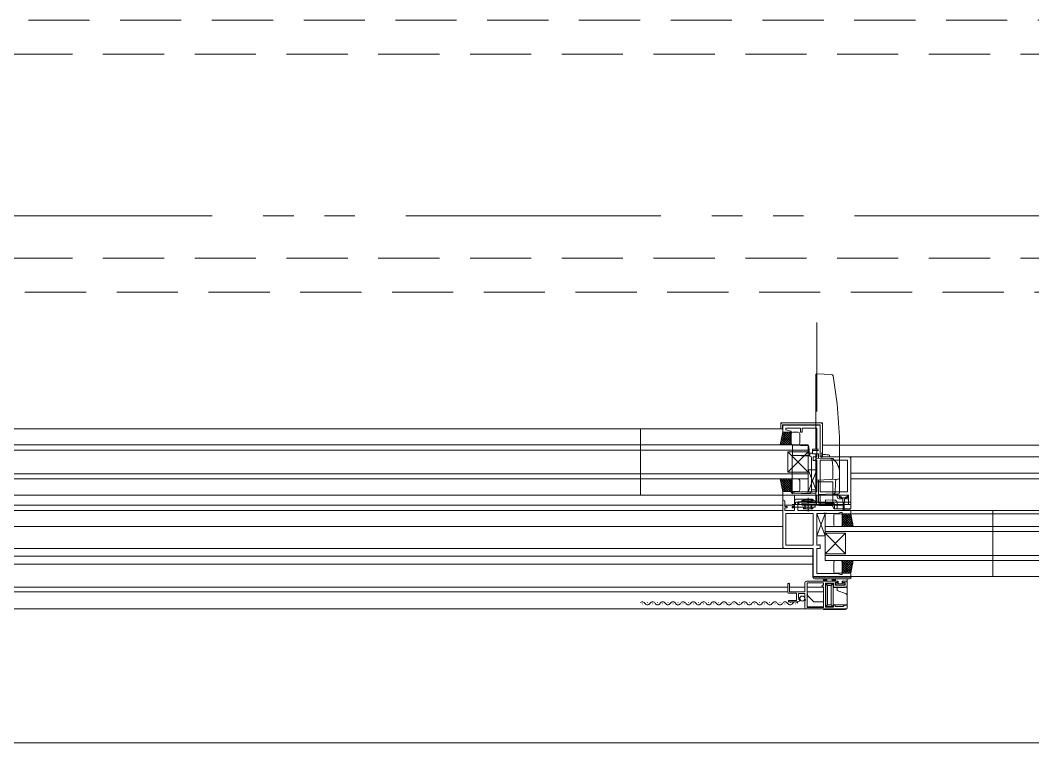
# Model space of a CAD drawing. Units: millimetres at full size. Extents: x -12803 to 120774, y -9413 to 101127.
# Drawn here: x 112151 to 112746, y 6691 to 7116 of the extents above; entities that cross this region are included whole.
import ezdxf

# ---------------------------------------------------------------- set-up
doc = ezdxf.new("R2010")
doc.units = ezdxf.units.MM
doc.header["$LTSCALE"] = 30
doc.linetypes.add('DASHED1', pattern=[1.8, 1.2, -0.6])
doc.linetypes.add('DOUBLE_CHAIN1', pattern=[8.8, 5, -1, 0.6, -0.6, 0.6, -1])
doc.layers.add('0-0_NoName', color=7, linetype='Continuous')
doc.layers.add('2-0_通芯', color=7, linetype='DOUBLE_CHAIN1', lineweight=15)
doc.layers.add('2-A_建具', color=7, linetype='Continuous', lineweight=15)

# ---------------------------------------------------------------- blocks, each defined once
blk = doc.blocks.new('グループ部品-732')
at = {"layer": '2-0_通芯'}
blk.add_line((74361.66, 7001.41), (120774.36, 7001.41), dxfattribs=at)
at = {"layer": '2-A_建具', "linetype": 'DASHED1'}
for p, q in [((111777.46, 7116.41), (113130.22, 7116.41)), ((113639.36, 7096.41), (111599.36, 7096.41)), ((113639.36, 6976.41), (111599.36, 6976.41)), ((113107.46, 6956.41), (111752.42, 6956.41))]:
    blk.add_line(p, q, dxfattribs=at)
at = {"layer": '2-A_建具'}
for p, q in [((112619.36, 6886.26), (112619.36, 6938.63)), ((112618.86, 6907.9), (112618.86, 6864.04)), ((112628.05, 6908.1), (112619.37, 6908.4)), ((112599.36, 6876.11), (111764.36, 6876.11)), ((112515.76, 6876.11), (112515.76, 6837.11)), ((112598.16, 6879.51), (112622.86, 6879.51)), ((112598.16, 6879.51), (112598.16, 6876.11)), ((112599.36, 6877.81), (112599.36, 6874.61)), ((112620.86, 6878.31), (112599.86, 6878.31)), ((112622.86, 6879.51), (112622.86, 6859.51)), ((112599.36, 6874.11), (112597.86, 6866.61)), ((112604.36, 6872.92), (112598.04, 6866.61)), ((112604.13, 6874.11), (112598.16, 6868.15)), ((112602.71, 6874.11), (112598.52, 6869.91)), ((112602.08, 6866.61), (112598.56, 6870.13)), ((112603.5, 6866.61), (112598.8, 6871.31)), ((112601.3, 6874.11), (112598.87, 6871.68)), ((112604.36, 6867.17), (112599.03, 6872.49)), ((112599.89, 6874.11), (112599.22, 6873.45)), ((112604.36, 6868.58), (112599.27, 6873.67)), ((112604.36, 6874.11), (112599.36, 6874.11)), ((112604.36, 6871.51), (112599.46, 6866.61)), ((112604.36, 6869.99), (112600.24, 6874.11)), ((112604.36, 6870.1), (112600.87, 6866.61)), ((112604.36, 6871.41), (112601.66, 6874.11)), ((112604.36, 6872.82), (112603.07, 6874.11)), ((112604.36, 6866.61), (112604.36, 6874.11)), ((112604.36, 6873.11), (112604.36, 6867.61)), ((112608.36, 6874.11), (112605.36, 6874.11)), ((112609.36, 6867.61), (112609.36, 6873.11)), ((112614.36, 6866.61), (111749.36, 6866.61)), ((112599.26, 6866.61), (112598.09, 6867.78)), ((112600.67, 6866.61), (112598.33, 6868.95)), ((112604.36, 6868.68), (112602.29, 6866.61)), ((112604.36, 6867.27), (112603.7, 6866.61)), ((112605.36, 6866.61), (112608.36, 6866.61)), ((112614.22, 6866.1), (112605.47, 6866.41)), ((112614.36, 6839.04), (112614.36, 6866.61)), ((112614.7, 6865.65), (112615.16, 6860.42)), ((112620.36, 6864.04), (112616.96, 6864.04)), ((112616.96, 6861.43), (112616.96, 6864.04)), ((112622.86, 6866.41), (113574.36, 6866.41)), ((112614.36, 6863.61), (111749.36, 6863.61)), ((112602.36, 6862.61), (112614.36, 6862.61)), ((112602.36, 6862.61), (112614.36, 6850.61)), ((112602.36, 6850.61), (112614.36, 6862.61)), ((112602.36, 6862.61), (112602.36, 6850.61)), ((112616.96, 6861.81), (112615.39, 6861.84)), ((112616.36, 6859.07), (112616.36, 6839.3)), ((112620.36, 6863.37), (112616.96, 6863.37)), ((112616.96, 6861.43), (112620.36, 6861.43)), ((112618.86, 6832.92), (112618.86, 6861.29)), ((112618.86, 6856.92), (112619.09, 6858.47)), ((112619.6, 6858.9), (112628.45, 6858.59)), ((112620.36, 6861.43), (112620.36, 6858.87)), ((112622.36, 6862.09), (112622.36, 6858.8)), ((112626.86, 6860.36), (112626.86, 6859.51)), ((112632.86, 6863.02), (112632.86, 6838.68)), ((112639.36, 6859.51), (112639.36, 6828.92)), ((112619.36, 6852.04), (112614.36, 6852.04)), ((112619.36, 6852.04), (112614.36, 6839.04)), ((112619.36, 6839.04), (112614.36, 6852.04)), ((112614.36, 6849.61), (111749.36, 6849.61)), ((112614.36, 6846.61), (111749.36, 6846.61)), ((112599.36, 6839.11), (112597.86, 6846.61)), ((112604.36, 6840.3), (112598.04, 6846.61)), ((112599.26, 6846.61), (112598.09, 6845.44)), ((112600.67, 6846.61), (112598.33, 6844.27)), ((112602.08, 6846.61), (112598.56, 6843.09)), ((112603.5, 6846.61), (112598.8, 6841.91)), ((112604.36, 6846.05), (112599.03, 6840.73)), ((112604.36, 6841.71), (112599.46, 6846.61)), ((112604.36, 6843.12), (112600.87, 6846.61)), ((112604.36, 6844.54), (112602.29, 6846.61)), ((112614.36, 6850.61), (112602.36, 6850.61)), ((112604.36, 6845.95), (112603.7, 6846.61)), ((112604.36, 6846.61), (112604.36, 6838.41)), ((112605.36, 6846.61), (112608.36, 6846.61)), ((112631.89, 6846.38), (112619.37, 6845.94)), ((112620.36, 6845.97), (112620.36, 6832.42)), ((112628.86, 6849.92), (112628.86, 6847.22)), ((112632.86, 6847.38), (112632.86, 6849.92)), ((113479.36, 6850.01), (112639.36, 6850.01)), ((113479.36, 6846.61), (112639.36, 6846.61)), ((112604.13, 6839.11), (112598.16, 6845.08)), ((112602.71, 6839.11), (112598.52, 6843.31)), ((112601.3, 6839.11), (112598.87, 6841.54)), ((112604.36, 6844.64), (112599.27, 6839.55)), ((112604.36, 6843.23), (112600.24, 6839.11)), ((112604.36, 6841.81), (112601.66, 6839.11)), ((112604.36, 6840.4), (112603.07, 6839.11)), ((112604.36, 6840.11), (112604.36, 6845.61)), ((112609.36, 6845.61), (112609.36, 6840.11)), ((112618.86, 6840.19), (112616.36, 6840.16)), ((112619.86, 6844.92), (112628.72, 6844.92)), ((112628.86, 6844.42), (112628.86, 6830.42)), ((111735.86, 6837.11), (112181.86, 6837.11)), ((112181.86, 6837.14), (112638.16, 6837.1)), ((112599.66, 6837.11), (112181.86, 6837.11)), ((112599.89, 6839.11), (112599.22, 6839.77)), ((112604.36, 6839.11), (112599.36, 6839.11)), ((112599.36, 6838.61), (112599.36, 6805.71)), ((112599.36, 6837.11), (112621.43, 6837.1)), ((112604.86, 6837.92), (112615.39, 6838.29)), ((112604.86, 6837.82), (112618.86, 6838.07)), ((112608.36, 6839.11), (112605.36, 6839.11)), ((112616.86, 6834.61), (112607.36, 6834.61)), ((112611.36, 6834.52), (112611.36, 6833.02)), ((112614.36, 6834.52), (112611.36, 6834.52)), ((112612.36, 6834.31), (112613, 6833.02)), ((112614.36, 6835.45), (112614.36, 6827.42)), ((112616.36, 6834.31), (112615.71, 6833.02)), ((112620.36, 6837.47), (112629.18, 6837.78)), ((112621.43, 6831.11), (112621.43, 6837.11)), ((112624.46, 6834.36), (112624.36, 6832.12)), ((112624.46, 6834.36), (112629.92, 6834.12)), ((112631.89, 6837.68), (112628.88, 6837.57)), ((112634.01, 6835.21), (112634.01, 6836.01)), ((112634.01, 6835.51), (112636.51, 6835.51)), ((112634.76, 6834.81), (112634.41, 6834.81)), ((112635.01, 6831.31), (112634.76, 6834.81)), ((112636.11, 6834.81), (112635.76, 6834.81)), ((112636.51, 6836.01), (112636.51, 6835.21)), ((112638.16, 6837.1), (112638.16, 6831.61)), ((112599.36, 6831.11), (111704.36, 6831.11)), ((112599.36, 6828.11), (111735.38, 6828.11)), ((112606.36, 6831.11), (112600.56, 6831.11)), ((112639.36, 6831.52), (112604.93, 6831.52)), ((112604.93, 6830.02), (112618.36, 6830.02)), ((112606.86, 6833.02), (112639.36, 6833.02)), ((112606.86, 6831.52), (112606.86, 6833.02)), ((113534.36, 6828.11), (112608.29, 6828.11)), ((112608.86, 6833.02), (112608.86, 6831.52)), ((112610.36, 6833.02), (112610.41, 6833.66)), ((112618.3, 6833.66), (112610.41, 6833.66)), ((112610.86, 6831.11), (112620.36, 6831.11)), ((112611.56, 6830.02), (112611.56, 6829.02)), ((112617.16, 6829.02), (112611.56, 6829.02)), ((112612.36, 6831.52), (112612.36, 6829.02)), ((112612.66, 6831.52), (112612.66, 6829.02)), ((112616.06, 6831.52), (112616.06, 6829.02)), ((112616.36, 6831.52), (112616.36, 6829.02)), ((112617.16, 6830.02), (112617.16, 6829.02)), ((112618.36, 6833.02), (112618.3, 6833.66)), ((112618.36, 6830.02), (112618.36, 6831.52)), ((112620.36, 6832.42), (112628.86, 6832.42)), ((112628.86, 6830.92), (112620.86, 6830.92)), ((112621.43, 6831.21), (112635.51, 6831.21)), ((112621.43, 6831.11), (112635.01, 6831.11)), ((112624.36, 6832.12), (112628.86, 6831.92)), ((112624.39, 6832.86), (112628.42, 6832.68)), ((112629.86, 6831.18), (112629.86, 6829.01)), ((112630.36, 6828.92), (112639.36, 6828.92)), ((112631.36, 6828.92), (112631.36, 6832.62)), ((112635.01, 6831.31), (112635.01, 6828.36)), ((112635.51, 6828.21), (112639.36, 6828.21)), ((112638.16, 6831.61), (112639.36, 6831.61)), ((112639.36, 6826.61), (112639.36, 6828.21)), ((112624.36, 6826.18), (112619.36, 6813.18)), ((112624.36, 6813.18), (112619.36, 6826.18)), ((112624.36, 6798.61), (112624.36, 6826.18)), ((112629.36, 6819.61), (112629.36, 6825.11)), ((112630.36, 6826.11), (112633.36, 6826.11)), ((112634.36, 6818.61), (112634.36, 6826.81)), ((113479.36, 6826.11), (112634.36, 6826.11)), ((112634.36, 6821.99), (112638.47, 6826.11)), ((112634.36, 6823.41), (112637.06, 6826.11)), ((112634.36, 6824.82), (112635.64, 6826.11)), ((112634.36, 6820.58), (112639.44, 6825.67)), ((112634.36, 6825.11), (112634.36, 6819.61)), ((112634.36, 6824.92), (112640.67, 6818.61)), ((112634.36, 6819.17), (112639.68, 6824.49)), ((112634.36, 6823.51), (112639.26, 6818.61)), ((112634.58, 6826.11), (112640.55, 6820.15)), ((112635.21, 6818.61), (112639.92, 6823.31)), ((112636, 6826.11), (112640.2, 6821.91)), ((112636.63, 6818.61), (112640.15, 6822.13)), ((112637.41, 6826.11), (112639.84, 6823.68)), ((112638.83, 6826.11), (112639.49, 6825.45)), ((112639.36, 6828.01), (113474.36, 6828.01)), ((112639.36, 6826.11), (112640.86, 6818.61)), ((112722.96, 6828.01), (112722.96, 6789.11)), ((112599.36, 6818.61), (111735.38, 6818.61)), ((112624.36, 6818.61), (113489.36, 6818.61)), ((112633.36, 6818.61), (112630.36, 6818.61)), ((112634.36, 6822.1), (112637.84, 6818.61)), ((112634.36, 6820.68), (112636.43, 6818.61)), ((112634.36, 6819.27), (112635.01, 6818.61)), ((112638.04, 6818.61), (112640.39, 6820.95)), ((112639.46, 6818.61), (112640.62, 6819.78)), ((112619.36, 6813.18), (112624.36, 6813.18)), ((112624.36, 6815.61), (113489.36, 6815.61)), ((112636.36, 6814.61), (112624.36, 6814.61)), ((112636.36, 6814.61), (112624.36, 6802.61)), ((112636.36, 6802.61), (112624.36, 6814.61)), ((112636.36, 6814.61), (112636.36, 6802.61)), ((112617.16, 6788.81), (112617.16, 6805.12)), ((112617.36, 6805.12), (112617.16, 6805.12)), ((112181.86, 6801.11), (111726.36, 6801.11)), ((112617.16, 6801.11), (112181.86, 6801.11)), ((112624.36, 6802.61), (112636.36, 6802.61)), ((112624.36, 6801.61), (113489.36, 6801.61)), ((112624.36, 6798.61), (113489.36, 6798.61)), ((112633.36, 6798.61), (112630.36, 6798.61)), ((112634.36, 6792.3), (112640.67, 6798.61)), ((112634.36, 6793.71), (112639.26, 6798.61)), ((112634.36, 6798.61), (112634.36, 6790.41)), ((112634.36, 6795.12), (112637.84, 6798.61)), ((112634.36, 6796.54), (112636.43, 6798.61)), ((112634.36, 6797.95), (112635.01, 6798.61)), ((112635.21, 6798.61), (112639.92, 6793.91)), ((112636.63, 6798.61), (112640.15, 6795.09)), ((112638.04, 6798.61), (112640.39, 6796.27)), ((112639.36, 6791.11), (112640.86, 6798.61)), ((112639.46, 6798.61), (112640.62, 6797.44)), ((111694.86, 6796.41), (112617.16, 6796.41)), ((112629.36, 6797.61), (112629.36, 6792.11)), ((112634.36, 6798.05), (112639.68, 6792.73)), ((112634.36, 6792.11), (112634.36, 6797.61)), ((112634.36, 6796.64), (112639.44, 6791.55)), ((112634.36, 6795.23), (112638.47, 6791.11)), ((112634.36, 6793.81), (112637.06, 6791.11)), ((112634.36, 6792.4), (112635.64, 6791.11)), ((112634.58, 6791.11), (112640.55, 6797.08)), ((112636, 6791.11), (112640.2, 6795.31)), ((112637.41, 6791.11), (112639.84, 6793.54)), ((112631.96, 6786.41), (112613.36, 6786.41)), ((112617.16, 6788.81), (112639.66, 6788.81)), ((112617.86, 6789.11), (113495.86, 6789.11)), ((112638.66, 6787.81), (112618.16, 6787.81)), ((112623.36, 6787.76), (112623.36, 6786.41)), ((112623.86, 6786.41), (112623.86, 6787.75)), ((112623.86, 6786.91), (112624.36, 6786.91)), ((112624.36, 6787.75), (112624.36, 6786.41)), ((112624.82, 6786.41), (112624.82, 6787.74)), ((112625.32, 6787.74), (112625.32, 6786.41)), ((112628.4, 6786.41), (112628.4, 6787.71)), ((112628.89, 6787.71), (112628.89, 6786.41)), ((112629.36, 6786.41), (112629.36, 6787.7)), ((112629.36, 6786.91), (112629.86, 6786.91)), ((112629.86, 6787.7), (112629.86, 6786.41)), ((112630.36, 6791.11), (112633.36, 6791.11)), ((112630.36, 6787.69), (112630.36, 6786.41)), ((112631.96, 6786.41), (112631.96, 6784.96)), ((112634.36, 6791.11), (112639.36, 6791.11)), ((112634.36, 6784.96), (112634.36, 6786.41)), ((112634.36, 6786.41), (112637.36, 6786.41)), ((112637.36, 6770.81), (112637.36, 6787.73)), ((112638.83, 6791.11), (112639.49, 6791.77)), ((112639.36, 6789.11), (112639.36, 6790.61)), ((112639.66, 6789.11), (112639.66, 6788.81)), ((112602.36, 6782.91), (111747.36, 6782.91)), ((112602.36, 6784.71), (112602.36, 6779.81)), ((112603.36, 6782.91), (112612.36, 6782.91)), ((112613.66, 6782.91), (112623.36, 6782.91)), ((112623.36, 6771.3), (112623.36, 6782.94)), ((112624.66, 6771.29), (112624.66, 6785.23)), ((112624.66, 6784.91), (112628.96, 6784.91)), ((112624.66, 6784.91), (112625.66, 6783.91)), ((112625.66, 6783.91), (112625.66, 6772.51)), ((112627.96, 6783.91), (112625.66, 6783.91)), ((112627.96, 6783.91), (112628.96, 6784.91)), ((112627.96, 6772.51), (112627.96, 6783.91)), ((112628.96, 6785.29), (112628.96, 6771.23)), ((112636.36, 6782.71), (112628.96, 6782.71)), ((112636.16, 6784.11), (112630.16, 6784.11)), ((112631.36, 6780.89), (112631.36, 6782.71)), ((112636.7, 6778.95), (112631.36, 6780.89)), ((112635.66, 6784.96), (112635.66, 6784.11)), ((112637.36, 6784.01), (112637.36, 6785.41)), ((112602.36, 6780.21), (111747.36, 6780.21)), ((112613.66, 6780.21), (112623.36, 6780.21)), ((112613.96, 6779.11), (112613.66, 6779.11)), ((112613.96, 6779.11), (112613.96, 6778.11)), ((112613.96, 6778.11), (112617.76, 6774.31)), ((112636.36, 6770.11), (111713.36, 6770.11)), ((112516.86, 6773.05), (112516.66, 6773.05)), ((112519.86, 6773.81), (112519.66, 6773.81)), ((112522.86, 6773.05), (112522.66, 6773.05)), ((112525.86, 6773.81), (112525.66, 6773.81)), ((112528.86, 6773.05), (112528.66, 6773.05)), ((112531.86, 6773.81), (112531.66, 6773.81)), ((112534.86, 6773.05), (112534.66, 6773.05)), ((112537.86, 6773.81), (112537.66, 6773.81)), ((112540.86, 6773.05), (112540.66, 6773.05)), ((112543.86, 6773.81), (112543.66, 6773.81)), ((112546.86, 6773.05), (112546.66, 6773.05)), ((112549.86, 6773.81), (112549.66, 6773.81)), ((112552.86, 6773.05), (112552.66, 6773.05)), ((112555.86, 6773.81), (112555.66, 6773.81)), ((112558.86, 6773.05), (112558.66, 6773.05)), ((112561.86, 6773.81), (112561.66, 6773.81)), ((112564.86, 6773.05), (112564.66, 6773.05)), ((112567.86, 6773.81), (112567.66, 6773.81)), ((112570.86, 6773.05), (112570.66, 6773.05)), ((112573.86, 6773.81), (112573.66, 6773.81)), ((112576.86, 6773.05), (112576.66, 6773.05)), ((112579.86, 6773.81), (112579.66, 6773.81)), ((112582.86, 6773.05), (112582.66, 6773.05)), ((112585.86, 6773.81), (112585.66, 6773.81)), ((112588.86, 6773.05), (112588.66, 6773.05)), ((112591.86, 6773.81), (112591.66, 6773.81)), ((112594.86, 6773.05), (112594.66, 6773.05)), ((112597.86, 6773.81), (112597.66, 6773.81)), ((112600.86, 6773.05), (112600.66, 6773.05)), ((112602.76, 6774.31), (112608.26, 6774.31)), ((112603.86, 6773.81), (112603.66, 6773.81)), ((112606.86, 6773.05), (112606.66, 6773.05)), ((112613.66, 6771.31), (112623.36, 6771.31)), ((112617.76, 6774.31), (112623.36, 6774.31)), ((112623.36, 6770.11), (112623.36, 6769.81)), ((112623.36, 6769.81), (112636.36, 6769.81)), ((112625.66, 6772.51), (112627.96, 6772.51)), ((112627.96, 6772.51), (112628.96, 6771.51)), ((112628.96, 6772.61), (112637.36, 6772.61)), ((112637.36, 6771.11), (112637.36, 6771.81)), ((113387.86, 6691.41), (111691.36, 6691.41))]:
    blk.add_line(p, q, dxfattribs=at)
for points in [[(112621.36, 6878.51), (112599.16, 6878.51), (112599.16, 6876.11)], [(112604.13, 6874.7), (112601.29, 6875.46), (112601.29, 6876.38), (112609.86, 6876.38), (112609.86, 6874.11), (112610.86, 6874.11), (112610.86, 6876.38), (112619.36, 6876.38), (112619.36, 6859.51), (112617.36, 6859.51), (112617.36, 6857.41), (112618.16, 6857.41)], [(113479.36, 6859.51), (112621.36, 6859.51), (112621.36, 6878.51)], [(112615.16, 6860.42), (112605.16, 6860.42), (112605.16, 6866.11)], [(112604.86, 6837.82), (112604.86, 6860.42), (112615.39, 6860.05), (112615.39, 6861.84)], [(112618.48, 6857.58), (112619.36, 6857.58), (112619.36, 6839.04), (112614.31, 6839.04)], [(112599.36, 6837.11), (112619.43, 6837.11), (112619.43, 6832.61)], [(112606.36, 6837.11), (112606.36, 6830.41), (112604.96, 6830.41), (112604.96, 6829.61), (112606.36, 6829.61), (112606.36, 6828.11), (112600.56, 6828.11), (112600.56, 6829.61), (112601.96, 6829.61), (112601.96, 6830.41), (112600.56, 6830.41), (112600.56, 6833.51)], [(112613.4, 6839.04), (112607.09, 6839.04), (112605.36, 6838.41), (112604.36, 6838.41)], [(112621.36, 6832.11), (112621.36, 6837.11), (112631.46, 6837.11), (112631.46, 6835.81)], [(112632.46, 6834.81), (112633.76, 6834.81), (112633.76, 6835.61), (112632.66, 6835.61), (112632.66, 6837.11), (112637.86, 6837.11), (112637.86, 6835.61), (112636.76, 6835.61), (112636.76, 6834.81), (112638.16, 6834.81)], [(112632.96, 6837.11), (112632.96, 6836.01), (112634.01, 6836.01)], [(112635.51, 6828.21), (112635.51, 6831.31), (112635.76, 6834.81)], [(112636.51, 6836.01), (112637.56, 6836.01), (112637.56, 6837.11)], [(112608.29, 6828.11), (112608.29, 6833.11), (112611.16, 6833.11), (112616.9, 6833.61)], [(112619.43, 6832.61), (112616.55, 6832.61), (112610.81, 6832.11)], [(112620.23, 6807.64), (112619.36, 6807.64), (112619.36, 6826.18), (112624.4, 6826.18)], [(112625.31, 6826.18), (112631.63, 6826.18), (112633.36, 6826.81), (112634.36, 6826.81)], [(111704.36, 6805.71), (112617.36, 6805.71), (112617.36, 6789.61)], [(112634.36, 6790.41), (112633.36, 6790.41), (112631.63, 6791.04), (112619.36, 6791.04), (112619.36, 6805.71), (112621.36, 6805.71), (112621.36, 6807.81), (112620.56, 6807.81)], [(112618.16, 6787.81), (112617.45, 6788.1), (112617.16, 6788.81)], [(112630.16, 6784.11), (112630.16, 6785.61), (112631.66, 6785.61), (112631.66, 6786.41)], [(112634.66, 6786.41), (112634.66, 6785.61), (112636.16, 6785.61), (112636.16, 6784.11)], [(112639.66, 6788.81), (112639.36, 6788.1), (112638.66, 6787.81)], [(112612.36, 6785.41), (112612.36, 6780.21), (112603.36, 6780.21), (112603.36, 6784.71)], [(112634.86, 6771.51), (112630.16, 6771.51), (112630.16, 6772.31), (112629.16, 6772.31), (112629.16, 6771.21), (112624.56, 6771.21), (112624.56, 6785.31), (112629.16, 6785.31), (112629.16, 6783.01), (112636.36, 6783.01)], [(112630.66, 6784.11), (112630.66, 6784.96), (112635.66, 6784.96)], [(112602.86, 6779.31), (112607.46, 6779.31), (112607.46, 6775.11), (112602.76, 6775.11), (112602.76, 6774.31)], [(112609.56, 6775.49), (112609.3, 6775.7), (112608.99, 6775.62), (112608.72, 6776.09), (112609.28, 6776.65), (112609.17, 6776.91), (112608.56, 6776.91), (112608.56, 6779.11), (112612.36, 6779.11), (112612.36, 6776.11), (112612.66, 6775.81), (112612.81, 6775.48), (112612.36, 6774.94), (112612.36, 6771.11)], [(112628.96, 6771.51), (112624.66, 6771.51), (112625.66, 6772.51)], [(112636.86, 6772.31), (112635.66, 6772.31), (112635.36, 6772.01)]]:
    blk.add_lwpolyline(points, dxfattribs=at)
for points in [[(112621.36, 6839.04), (112637.43, 6839.04), (112637.43, 6857.58), (112621.36, 6857.58)], [(112601.29, 6807.64), (112617.36, 6807.64), (112617.36, 6826.18), (112601.29, 6826.18)], [(112613.66, 6771.01), (112623.36, 6771.01), (112623.36, 6783.21), (112622.56, 6783.21), (112622.56, 6784.11), (112623.36, 6784.11), (112623.36, 6785.51), (112613.66, 6785.51)]]:
    blk.add_lwpolyline(points, close=True, dxfattribs=at)
blk.add_circle((112610.87, 6776.21), 1.45, dxfattribs=at)
for centre, radius, start, end in [((112619.36, 6907.9), 0.5, 88, 180), ((112628.01, 6907.1), 1, 9.79346, 88), ((112367.86, 6862.2), 265, 0.17857, 9.79346), ((112599.16, 6878.51), 1, 90, 179.99999), ((112599.86, 6877.81), 0.5, 90, 180), ((112620.86, 6877.81), 0.5, 0, 90), ((112621.86, 6878.51), 1, 0, 90), ((112599.86, 6874.61), 0.5, 180, 270), ((112604.06, 6874.41), 0.3, 270, 75), ((112605.36, 6873.11), 1, 90.0001, 180.0001), ((112608.36, 6873.11), 1, 0.0001, 90.0001), ((112605.36, 6867.61), 1, 180.0001, 270.0001), ((112605.46, 6866.11), 0.3, 88, 180), ((112608.36, 6867.61), 1, 270.0001, 0.0001), ((112614.2, 6865.6), 0.5, 5, 88.02699), ((112615.36, 6859.07), 1, 0, 90), ((112615.36, 6859.05), 1, 0, 88), ((112618.36, 6861.29), 0.5, 0, 16.57035), ((112619.58, 6858.4), 0.5, 88, 171.46923), ((112621.86, 6860.01), 0.5, 180, 270), ((112623.36, 6861.5), 0.5, 180, 268.6024), ((112622.86, 6841.01), 20, 81.24067, 88.6024), ((112622.86, 6841.01), 20, 79.17457, 81.24067), ((112626.56, 6860.36), 0.3, 0, 79.17457), ((112627.48, 6857.62), 1, 5.53061, 88), ((112628.39, 6857.59), 1, 49.17186, 88), ((112621.86, 6850.02), 11, 359.4814, 49.17186), ((112638.36, 6858.51), 1, 0, 90), ((112618.16, 6857.61), 0.2, 270, 324.90037), ((112618.48, 6857.38), 0.2, 90, 144.90037), ((112547.86, 6849.91), 81, 0.00856, 5.53061), ((112605.36, 6845.61), 1, 89.9999, 179.9999), ((112608.36, 6845.61), 1, 359.9999, 89.9999), ((112619.36, 6846.44), 0.5, 180, 272), ((112627.86, 6847.22), 1, 272, 0), ((112515.56, 6848.42), 115, 355.1492, 358.95761), ((112631.86, 6847.38), 1, 272, 0), ((112605.36, 6840.11), 1, 179.9999, 269.9999), ((112608.36, 6840.11), 1, 269.9999, 359.9999), ((112619.86, 6845.92), 1, 180, 270), ((112627.86, 6844.42), 1, 0, 30), ((112599.86, 6838.61), 0.5, 90, 180), ((112599.96, 6833.51), 0.6, 0, 180), ((112607.36, 6833.61), 1, 90, 180), ((112614.36, 6825.02), 9.5, 65.47227, 114.52773), ((112613.4, 6838.84), 0.2, 23.57818, 90), ((112613.86, 6839.04), 0.3, 203.57818, 336.42182), ((112614.31, 6838.84), 0.2, 90, 156.42182), ((112614.4, 6838.84), 0.2, 23.57818, 90), ((112614.86, 6839.04), 0.3, 203.57818, 336.42182), ((112615.31, 6838.84), 0.2, 90, 156.42182), ((112615.36, 6839.29), 1, 272, 0), ((112616.86, 6834.11), 0.5, 275, 90), ((112629.15, 6838.78), 1, 272, 355.1492), ((112629.86, 6832.62), 1.5, 15.61325, 87.4552), ((112632.46, 6835.81), 1, 180, 270), ((112631.86, 6838.68), 1, 272, 0), ((112634.41, 6835.21), 0.4, 180, 270), ((112636.11, 6835.21), 0.4, 270, 0), ((112610.86, 6831.61), 0.5, 95, 270), ((112620.86, 6832.92), 2, 180, 270), ((112620.36, 6832.11), 1, 270, 0), ((112628.36, 6831.18), 1.5, 0, 87.4552), ((112630.36, 6830.42), 1.5, 180, 270), ((112629.86, 6832.62), 1.5, 0, 15.61325), ((112635.26, 6828.36), 0.25, 180, 0), ((112638.76, 6832.21), 0.6, 180, 0), ((112623.4, 6826.38), 0.2, 270, 336.42182), ((112623.86, 6826.18), 0.3, 23.57818, 156.42182), ((112624.31, 6826.38), 0.2, 203.57818, 270), ((112624.4, 6826.38), 0.2, 270, 336.42182), ((112624.86, 6826.18), 0.3, 23.57818, 156.42182), ((112625.31, 6826.38), 0.2, 203.57818, 270), ((112630.36, 6825.11), 1, 89.9999, 179.9999), ((112633.36, 6825.11), 1, 359.9999, 89.9999), ((112638.86, 6826.61), 0.5, 270, 0), ((112630.36, 6819.61), 1, 179.9999, 269.9999), ((112633.36, 6819.61), 1, 269.9999, 359.9999), ((112600.36, 6806.71), 1, 180, 270), ((112620.23, 6807.84), 0.2, 270, 324.90037), ((112620.56, 6807.61), 0.2, 90, 144.90037), ((112630.36, 6797.61), 1, 90.0001, 180.0001), ((112633.36, 6797.61), 1, 0.0001, 90.0001), ((112613.36, 6785.41), 1, 90.00001, 179.99999), ((112618.16, 6788.81), 1, 180, 270), ((112617.86, 6789.61), 0.5, 180, 270), ((112630.36, 6792.11), 1, 180.0001, 270.0001), ((112633.36, 6792.11), 1, 270.0001, 0.0001), ((112636.36, 6785.41), 1, 0.00001, 89.99999), ((112638.66, 6788.81), 1, 270, 0), ((112638.86, 6790.61), 0.5, 0, 90), ((112602.86, 6784.71), 0.5, 359.99999, 180.00001), ((112636.36, 6784.01), 1, 270.00001, 359.99999), ((112636.36, 6783.71), 1, 270, 0), ((112602.86, 6779.81), 0.5, 180.00001, 269.99999), ((112608.26, 6775.61), 1.3, 269.99998, 354.7841), ((112636.36, 6778.01), 1, 0, 70), ((112516.76, 6772.59), 1.72, 29.20254, 125.77501), ((112519.76, 6774.27), 1.72, 209.20254, 330.79746), ((112522.76, 6772.59), 1.72, 29.20254, 150.79746), ((112525.76, 6774.27), 1.72, 209.20254, 330.79746), ((112528.76, 6772.59), 1.72, 29.20254, 150.79746), ((112531.76, 6774.27), 1.72, 209.20254, 330.79746), ((112534.76, 6772.59), 1.72, 29.20254, 150.79746), ((112537.76, 6774.27), 1.72, 209.20254, 330.79746), ((112540.76, 6772.59), 1.72, 29.20254, 150.79746), ((112543.76, 6774.27), 1.72, 209.20254, 330.79746), ((112546.76, 6772.59), 1.72, 29.20254, 150.79746), ((112549.76, 6774.27), 1.72, 209.20254, 330.79746), ((112552.76, 6772.59), 1.72, 29.20254, 150.79746), ((112555.76, 6774.27), 1.72, 209.20254, 330.79746), ((112558.76, 6772.59), 1.72, 29.20254, 150.79746), ((112561.76, 6774.27), 1.72, 209.20254, 330.79746), ((112564.76, 6772.59), 1.72, 29.20254, 150.79746), ((112567.76, 6774.27), 1.72, 209.20254, 330.79746), ((112570.76, 6772.59), 1.72, 29.20254, 150.79746), ((112573.76, 6774.27), 1.72, 209.20254, 330.79746), ((112576.76, 6772.59), 1.72, 29.20254, 150.79746), ((112579.76, 6774.27), 1.72, 209.20254, 330.79746), ((112582.76, 6772.59), 1.72, 29.20254, 150.79746), ((112585.76, 6774.27), 1.72, 209.20254, 330.79746), ((112588.76, 6772.59), 1.72, 29.20254, 150.79746), ((112591.76, 6774.27), 1.72, 209.20254, 330.79746), ((112594.76, 6772.59), 1.72, 29.20254, 150.79746), ((112597.76, 6774.27), 1.72, 209.20254, 330.79746), ((112600.76, 6772.59), 1.72, 29.20254, 150.79746), ((112603.76, 6774.27), 1.72, 209.20254, 330.79746), ((112606.76, 6772.59), 1.72, 29.20254, 150.79746), ((112613.36, 6771.11), 1, 180.00001, 269.99999), ((112634.86, 6772.01), 0.5, 270.00001, 359.99999), ((112636.36, 6771.11), 1, 270.00001, 359.99999), ((112636.36, 6770.81), 1, 270, 0), ((112636.86, 6771.81), 0.5, 0.00001, 89.99999)]:
    blk.add_arc(centre, radius, start, end, dxfattribs=at)

msp = doc.modelspace()

# ---------------------------------------------------------------- block references
at = {"layer": '0-0_NoName'}
msp.add_blockref('グループ部品-732', (0, 0), dxfattribs=at)

doc.saveas('drawing.dxf')
